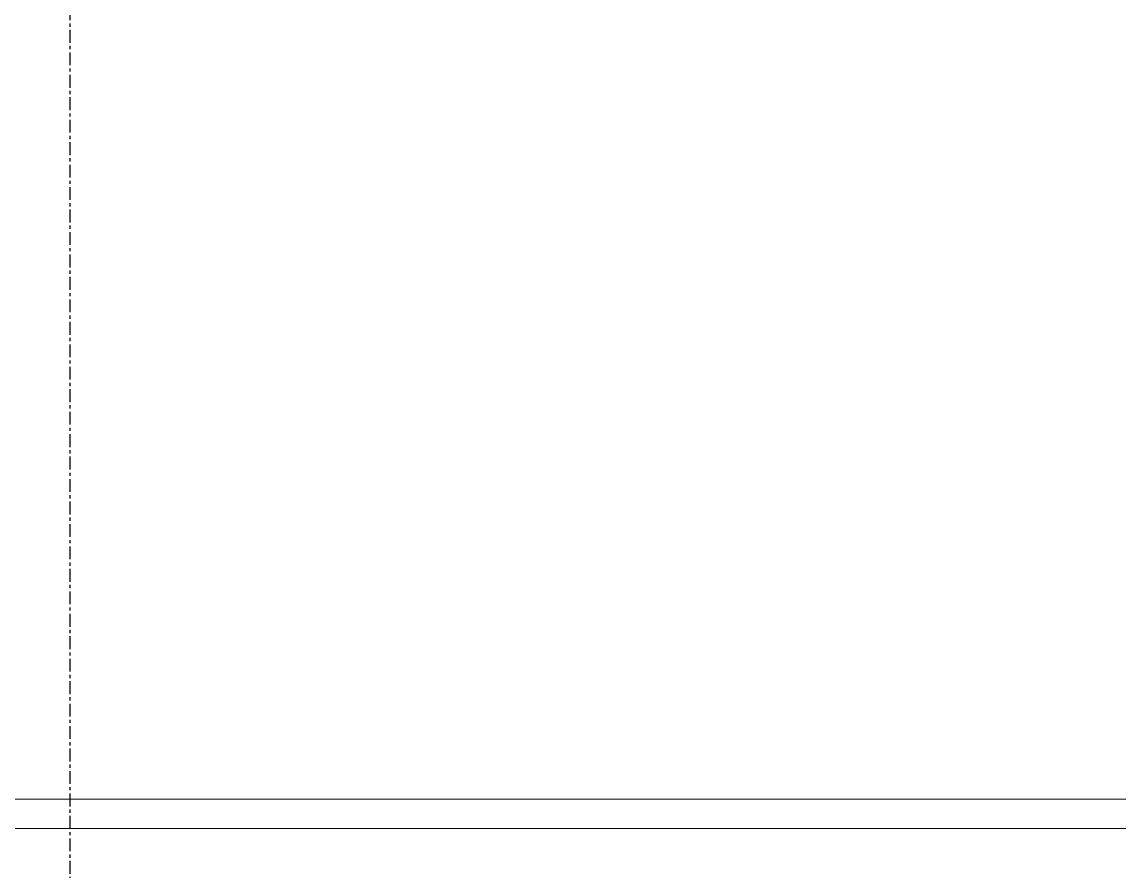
# Model space of a CAD drawing. Header units: millimetres. Extents: x -677815 to 476396, y -125373 to 39000.
# Drawn here: x 198292 to 199378, y 23 to 863 of the extents above; entities that cross this region are included whole.
import ezdxf

# ---------------------------------------------------------------- set-up
doc = ezdxf.new("R2010")
doc.units = ezdxf.units.MM
doc.linetypes.add('Xref building Toll$0$Grid Line', pattern=[22.225, 12.7, -3.175, 3.175, -3.175])
doc.layers.add('AM_BOR', color=4, linetype='Continuous', lineweight=25)
doc.layers.add('Xref building Toll$0$A-WALL', color=113, linetype='Continuous', lineweight=9)
doc.layers.add('Xref building Toll$0$S-GRID', color=8, linetype='Continuous')

# ---------------------------------------------------------------- blocks, each defined once
blk = doc.blocks.new('Xref building Toll$0$Toll Grids')
at = {"layer": 'Xref building Toll$0$S-GRID', "linetype": 'Xref building Toll$0$Grid Line'}
blk.add_line((198340, -125373.3), (198340, 36031.5), dxfattribs=at)
blk = doc.blocks.new('Xref building Toll$0$building block 28092016')
at = {"layer": 'Xref building Toll$0$A-WALL', "lineweight": 18}
for p, q in [((923374.1, -671405.5), (918405.1, -671405.5)), ((918405.1, -671434.5), (923374.1, -671434.5))]:
    blk.add_line(p, q, dxfattribs=at)
blk = doc.blocks.new('Xref building Toll')
for name, p in [('Xref building Toll$0$Toll Grids', (0, 0)), ('Xref building Toll$0$building block 28092016', (-722549.6, 671499.5))]:
    blk.add_blockref(name, p)

msp = doc.modelspace()

# ---------------------------------------------------------------- block references
at = {"layer": 'AM_BOR'}
msp.add_blockref('Xref building Toll', (0, 0), dxfattribs=at)

doc.saveas('drawing.dxf')
